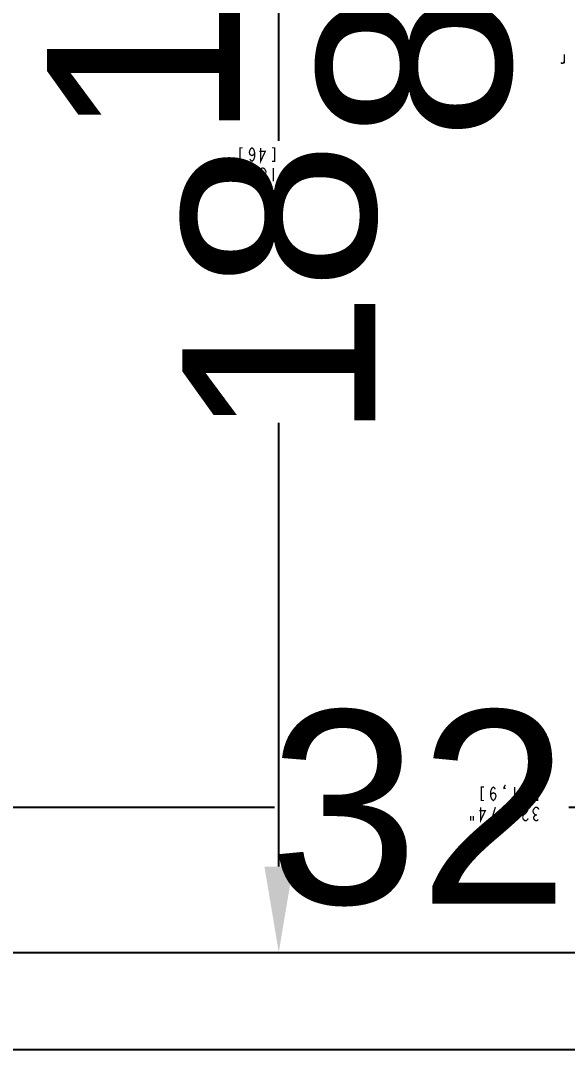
# Model space of a CAD drawing. Extents: x -347 to 953, y -714 to 758.
# Drawn here: x 219.67 to 226.03, y -48.91 to -36.94 of the extents above; entities that cross this region are included whole.
import ezdxf

# ---------------------------------------------------------------- set-up
doc = ezdxf.new("R2010")
doc.units = 0
doc.header["$MEASUREMENT"] = 0
doc.layers.get('0').update_dxf_attribs({"linetype": 'CONTINUOUS'})
doc.layers.get('Defpoints').update_dxf_attribs({"linetype": 'CONTINUOUS'})
doc.layers.add('___SYMBOL', color=7, linetype='CONTINUOUS')
doc.layers.add('_CURVE', color=7, linetype='CONTINUOUS')
doc.styles.get("Standard").update_dxf_attribs({"font": 'arial.ttf'})
doc.dimstyles.get("Standard").update_dxf_attribs({"dimtxt": 2.25, "dimasz": 1, "dimexe": 0.18, "dimexo": 0.0625, "dimgap": 0.09, "dimtad": 0, "dimdec": 4, "dimzin": 0, "dimdsep": 46, "dimlunit": 5, "dimtxsty": 'Standard', "dimcen": 1, "dimclrd": 3, "dimclre": 3, "dimadec": 0, "dimazin": 0, "dimtfac": 1, "dimtdec": 4, "dimtofl": 0, "dimtmove": 0, "dimatfit": 3, "dimfxl": 1, "dimtolj": 1, "dimtzin": 0, "dimarcsym": 0})

# ---------------------------------------------------------------- blocks, each defined once
blk = doc.blocks.new('*D98')
at = {"color": 3, "linetype": 'Continuous', "lineweight": -2, "transparency": 16777216}
for p, q in [((202.945, -45.351), (202.945, -46.274)), ((235.185, -45.324), (235.185, -46.274)), ((203.945, -46.094), (222.625, -46.094)), ((234.185, -46.094), (228.844, -46.094))]:
    blk.add_line(p, q, dxfattribs=at)
at = {"color": 3, "linetype": 'Continuous', "transparency": 16777216}
for points in [[(203.945, -45.928), (203.945, -46.261), (202.945, -46.094)], [(234.185, -45.928), (234.185, -46.261), (235.185, -46.094)]]:
    blk.add_solid(points, dxfattribs=at)
at = {"layer": 'Defpoints', "color": 0, "linetype": 'Continuous', "transparency": 16777216}
for p in [(235.185, -45.261), (202.945, -45.288), (202.945, -46.094)]:
    blk.add_point(p, dxfattribs=at)
at = {"color": 0, "linetype": 'Continuous', "transparency": 16777216, "insert": (225.734, -46.094), "char_height": 2.25, "attachment_point": 5}
blk.add_mtext('\\A1;32{\\H1x;\\S1/4;}"', dxfattribs=at)
blk = doc.blocks.new('*D99')
at = {"color": 3, "linetype": 'Continuous', "lineweight": -2, "transparency": 16777216}
for p, q in [((222.504, -29.675), (222.853, -29.675)), ((222.673, -30.675), (222.673, -35.684)), ((222.673, -46.785), (222.673, -41.619)), ((222.173, -47.785), (222.853, -47.785))]:
    blk.add_line(p, q, dxfattribs=at)
at = {"color": 3, "linetype": 'Continuous', "transparency": 16777216}
for points in [[(222.506, -30.675), (222.84, -30.675), (222.673, -29.675)], [(222.506, -46.785), (222.84, -46.785), (222.673, -47.785)]]:
    blk.add_solid(points, dxfattribs=at)
at = {"layer": 'Defpoints', "color": 0, "linetype": 'Continuous', "transparency": 16777216}
for p in [(222.441, -29.675), (222.111, -47.785), (222.673, -47.785)]:
    blk.add_point(p, dxfattribs=at)
at = {"color": 0, "linetype": 'Continuous', "transparency": 16777216, "insert": (222.673, -38.651), "char_height": 2.25, "attachment_point": 5, "rotation": 90}
blk.add_mtext('\\A1;18{\\H1x;\\S1/8;}"', dxfattribs=at)
blk = doc.blocks.new('SYMBOL_0_BL0', base_point=(12.089, 17.042))
at = {"layer": '___SYMBOL', "color": 2, "linetype": 'Continuous', "const_width": 0.015}
for points in [[(14.893, 16.99), (14.893, 17.094)], [(14.893, 17.068), (14.909, 17.094), (14.925, 17.094), (14.932, 17.081)]]:
    blk.add_lwpolyline(points, dxfattribs=at)

msp = doc.modelspace()

# ---------------------------------------------------------------- linework, layer by layer
at = {"color": 2, "linetype": 'Continuous', "const_width": 0.015}
for points in [[(222.251153, -38.417026), (222.219904, -38.417026), (222.219904, -38.573276), (222.251153, -38.573276)], [(222.391779, -38.469109), (222.383966, -38.495151), (222.360529, -38.508172), (222.337091, -38.495151), (222.329279, -38.469109), (222.337091, -38.443068), (222.344905, -38.430047), (222.360529, -38.417026), (222.376154, -38.430047), (222.383966, -38.443068), (222.391779, -38.469109), (222.391779, -38.521193), (222.383966, -38.547235), (222.376154, -38.560255), (222.360529, -38.573276), (222.344905, -38.560255), (222.337091, -38.547235)], [(222.462091, -38.417026), (222.462091, -38.573276), (222.51678, -38.456088), (222.446467, -38.456088)], [(222.594903, -38.573276), (222.626154, -38.573276), (222.626154, -38.417026), (222.594903, -38.417026)], [(221.946466, -38.690464), (221.962092, -38.664422), (221.977716, -38.651402), (221.993341, -38.651402)], [(221.946466, -38.703485), (221.946466, -38.690464)], [(221.993341, -38.651402), (222.008967, -38.664422)], [(222.008967, -38.664422), (222.024591, -38.690464), (222.024591, -38.703485)], [(222.133967, -38.651402), (222.087092, -38.807651)], [(222.235529, -38.807651), (222.235529, -38.651402)], [(222.446467, -38.690464), (222.462091, -38.664422), (222.477717, -38.651402), (222.493341, -38.651402)], [(222.462091, -38.729527), (222.446467, -38.703485), (222.446467, -38.690464)], [(222.493341, -38.651402), (222.508966, -38.664422), (222.524592, -38.690464)], [(222.524592, -38.690464), (222.524592, -38.703485)], [(222.610529, -38.807651), (222.610529, -38.651402)], [(221.844904, -38.807651), (221.844904, -38.755569)], [(221.876154, -38.807651), (221.876154, -38.755569)], [(222.024591, -38.703485), (222.008967, -38.729527), (221.993341, -38.742548), (221.977716, -38.742548), (221.962092, -38.729527), (221.946466, -38.703485)], [(221.993341, -38.742548), (222.008967, -38.755569), (222.016779, -38.768589), (222.016779, -38.78161), (222.008967, -38.79463), (221.993341, -38.807651), (221.977716, -38.807651), (221.962092, -38.79463), (221.954278, -38.78161), (221.954278, -38.768589), (221.962092, -38.755569), (221.977716, -38.742548)], [(222.383966, -38.729527), (222.337091, -38.729527)], [(222.493341, -38.742548), (222.508966, -38.755569), (222.51678, -38.768589), (222.51678, -38.78161), (222.508966, -38.79463), (222.493341, -38.807651), (222.477717, -38.807651), (222.462091, -38.79463), (222.454279, -38.78161), (222.454279, -38.768589), (222.462091, -38.755569), (222.477717, -38.742548)], [(222.524592, -38.703485), (222.508966, -38.729527), (222.493341, -38.742548), (222.477717, -38.742548), (222.462091, -38.729527)], [(225.062536, -45.860039), (225.031287, -45.860039), (225.031287, -46.016287), (225.062536, -46.016287)], [(225.140661, -45.964203), (225.148473, -45.938162), (225.171911, -45.925142), (225.195348, -45.938162), (225.203162, -45.964203), (225.195348, -45.990245), (225.187536, -46.003267), (225.171911, -46.016287), (225.156285, -46.003267), (225.148473, -45.990245), (225.140661, -45.964203), (225.140661, -45.91212), (225.148473, -45.886078), (225.156285, -45.873059), (225.171911, -45.860039), (225.187536, -45.873059), (225.195348, -45.886078)], [(225.296911, -45.860039), (225.304724, -45.873059), (225.296911, -45.873059), (225.296911, -45.860039), (225.312536, -45.833997)], [(225.421912, -46.016287), (225.421912, -45.860039)], [(225.507849, -45.8991), (225.523474, -45.873059), (225.539098, -45.860039), (225.554724, -45.860039)], [(225.554724, -45.860039), (225.570348, -45.873059), (225.578161, -45.886078), (225.585973, -45.8991), (225.585973, -45.91212)], [(225.656286, -46.016287), (225.687536, -46.016287), (225.687536, -45.860039), (225.656286, -45.860039)], [(225.585973, -45.91212), (225.570348, -45.938162), (225.554724, -45.951184), (225.539098, -45.951184), (225.523474, -45.938162), (225.515661, -45.925142), (225.507849, -45.91212), (225.507849, -45.8991)], [(225.554724, -45.951184), (225.570348, -45.964203), (225.578161, -45.977226), (225.578161, -45.990245), (225.570348, -46.003267), (225.554724, -46.016287), (225.539098, -46.016287), (225.523474, -46.003267), (225.515661, -45.990245), (225.515661, -45.977226), (225.523474, -45.964203), (225.539098, -45.951184)], [(225.023473, -46.094412), (225.023473, -46.250663), (225.078162, -46.133476), (225.007849, -46.133476)], [(225.195348, -46.094412), (225.148473, -46.250663)], [(225.296911, -46.250663), (225.296911, -46.094412)], [(225.523474, -46.18556), (225.554724, -46.159518), (225.570348, -46.133476), (225.578161, -46.094412), (225.515661, -46.094412)], [(225.632849, -46.133476), (225.648474, -46.107434), (225.664098, -46.094412), (225.679724, -46.094412), (225.695349, -46.107434), (225.703161, -46.120454)], [(224.906287, -46.250663), (224.906287, -46.198579)], [(224.937536, -46.250663), (224.937536, -46.198579)], [(225.445348, -46.172537), (225.398473, -46.172537)], [(225.578161, -46.224621), (225.570348, -46.237643), (225.554724, -46.250663), (225.539098, -46.250663), (225.523474, -46.237643), (225.515661, -46.224621), (225.515661, -46.198579), (225.523474, -46.18556)], [(225.695349, -46.237643), (225.679724, -46.250663), (225.664098, -46.250663), (225.648474, -46.237643), (225.640661, -46.224621), (225.640661, -46.211601), (225.648474, -46.198579), (225.664098, -46.18556), (225.648474, -46.172537), (225.640661, -46.159518), (225.632849, -46.146496), (225.632849, -46.133476)], [(225.679724, -46.18556), (225.664098, -46.18556)]]:
    msp.add_lwpolyline(points, dxfattribs=at)
at = {"layer": '_CURVE', "color": 7, "linetype": 'Continuous'}
msp.add_line((203.444854, -47.784526), (234.684854, -47.784526), dxfattribs=at)
at = {"layer": '_CURVE', "color": 8}
msp.add_line((202.314854, -48.914526), (235.814854, -48.914526), dxfattribs=at)

# ---------------------------------------------------------------- block references
at = {"layer": '___SYMBOL', "color": 2, "linetype": 'Continuous', "rotation": 180}
msp.add_blockref('SYMBOL_0_BL0', (228.802732, -37.382119), dxfattribs=at)

# ---------------------------------------------------------------- dimensions: what is measured, and where the dimension line sits
at = {"color": 2, "linetype": 'Continuous'}
for base, p1, p2, angle, picture, middle in [((222.673029, -47.784526), (222.441401, -29.674526), (222.110529, -47.784526), 270, '*D99', (222.673029, -38.651401)), ((202.944854, -46.094413), (235.184854, -45.26103), (202.944854, -45.288409), 180, '*D98', (225.734411, -46.094413))]:
    dim = msp.add_linear_dim(base=base, p1=p1, p2=p2, angle=angle, dimstyle='Standard', override={"dimpost": '"'}, dxfattribs=at)
    dim.commit()
    dim.dimension.update_dxf_attribs({"geometry": picture, "text_midpoint": middle, "dimtype": 160})

doc.saveas('drawing.dxf')
